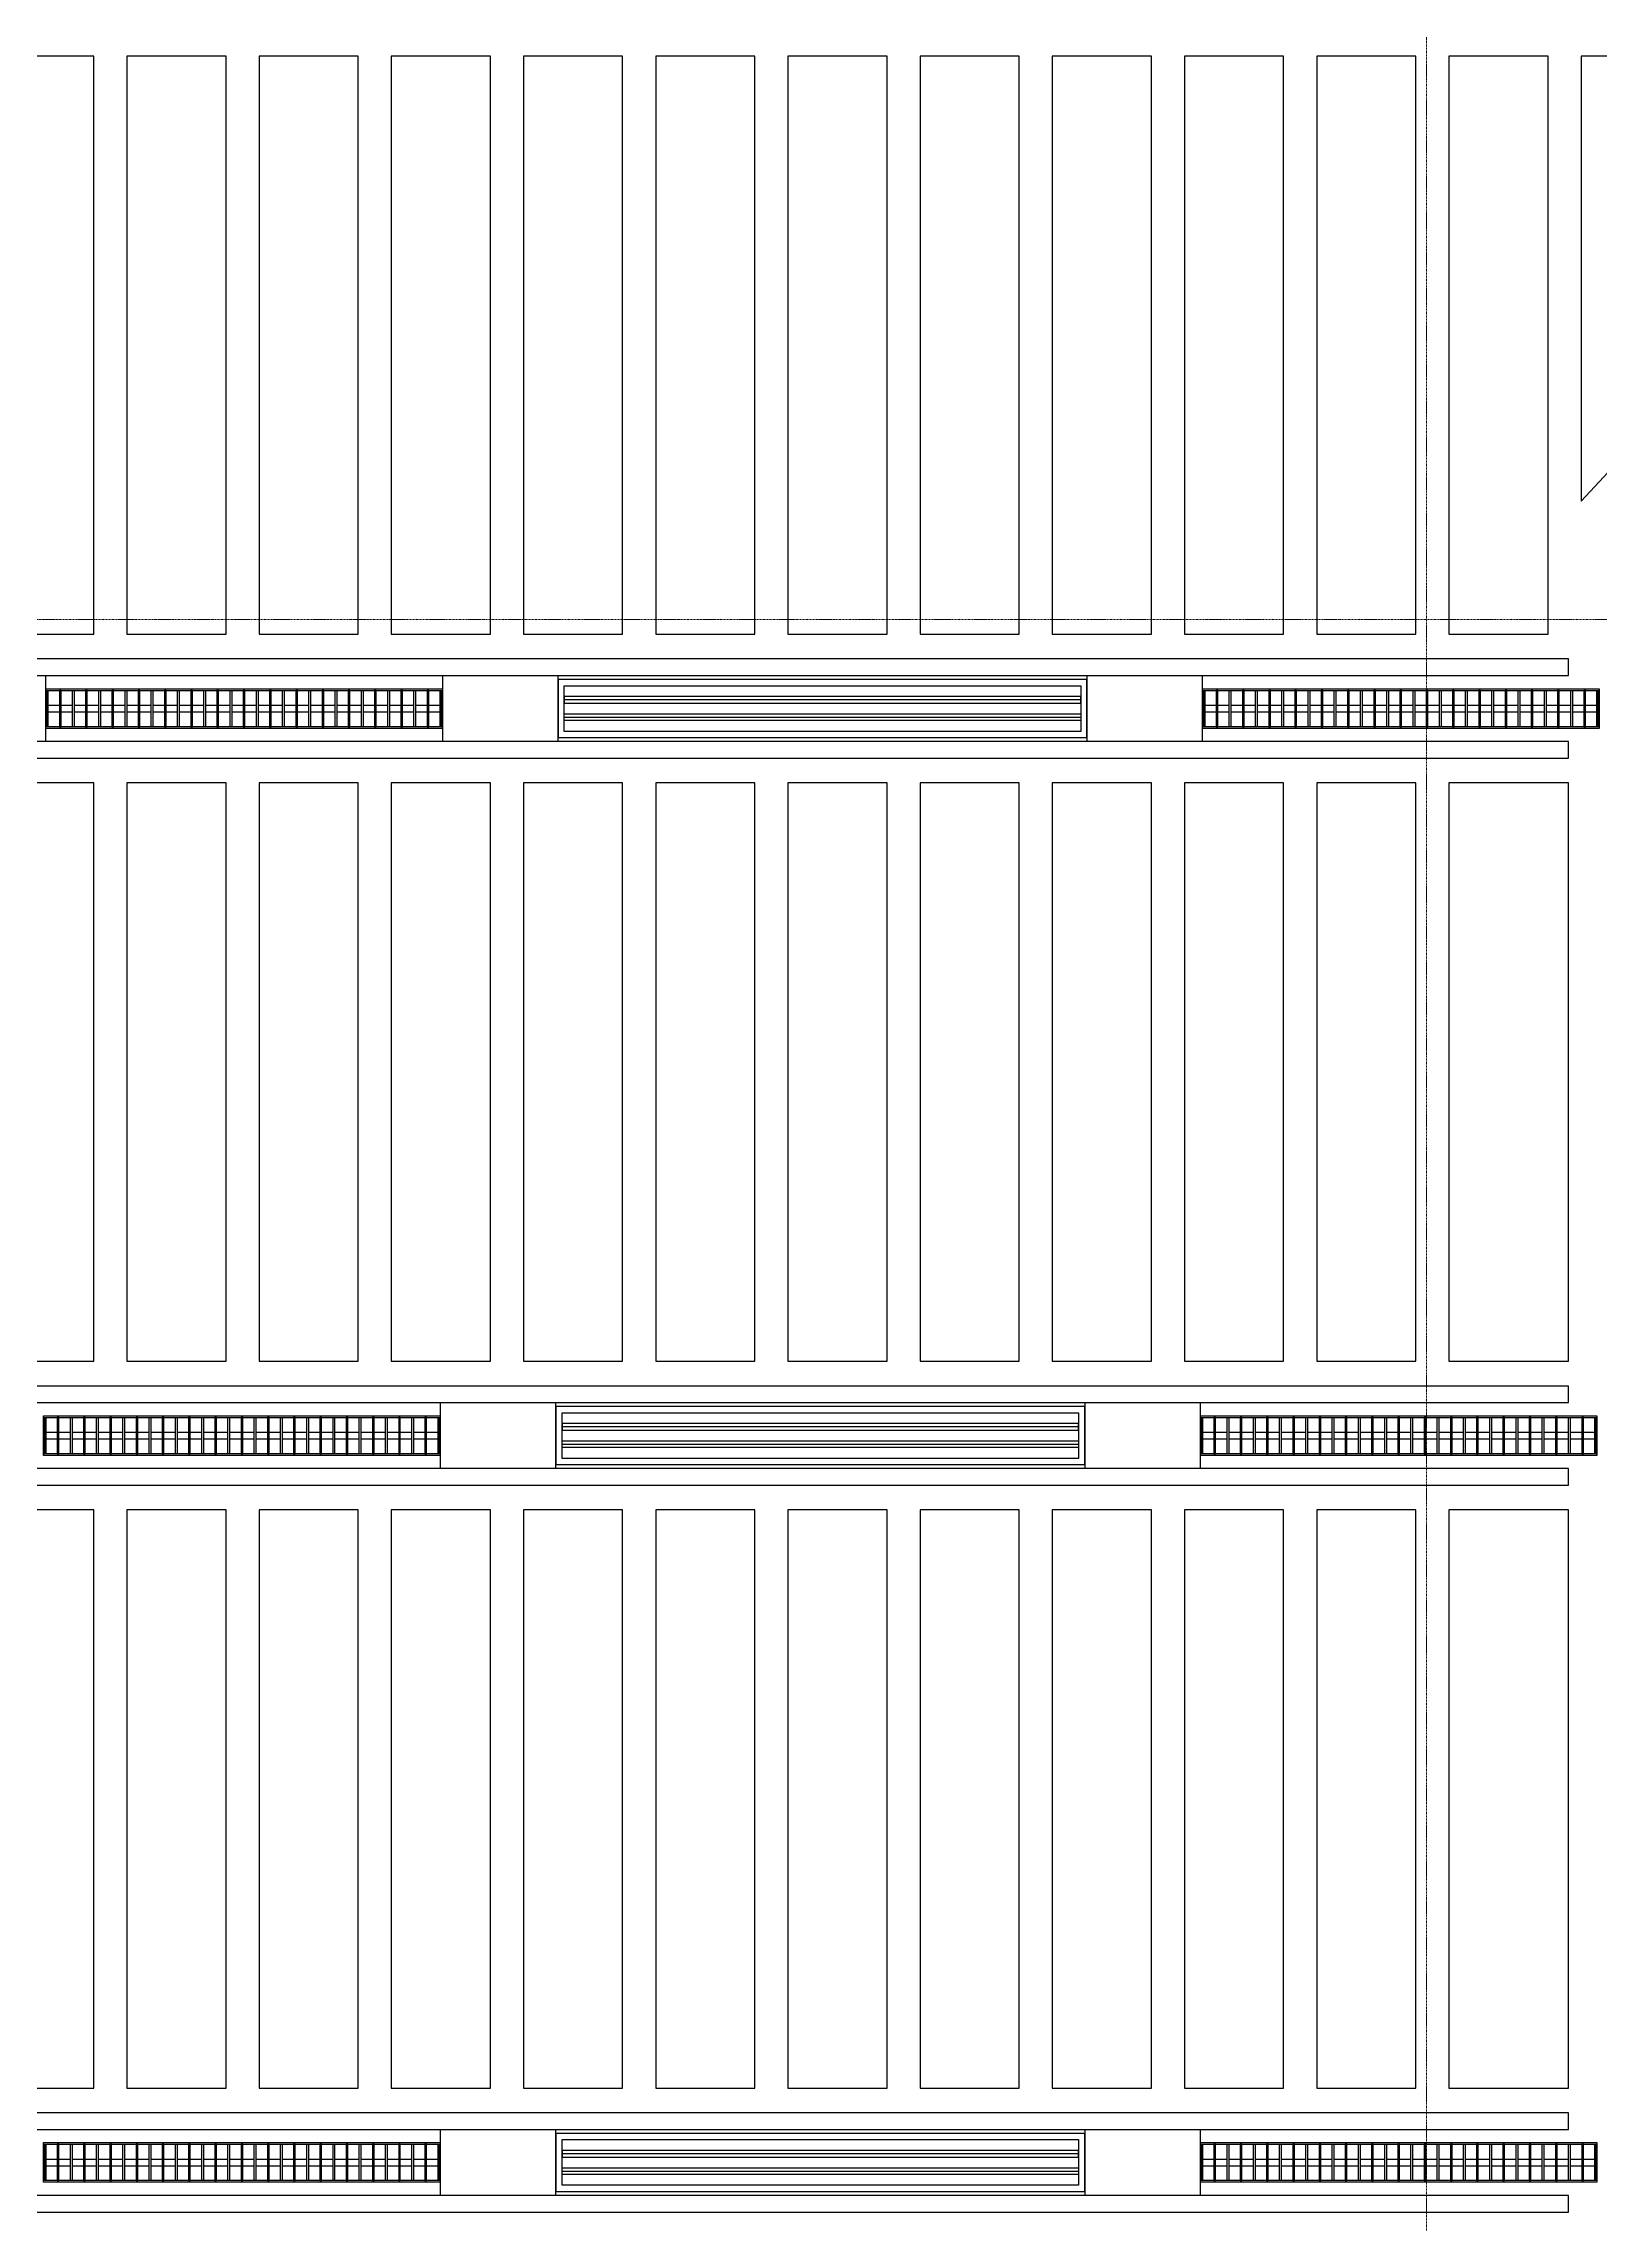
# Model space of a CAD drawing. Header units: millimetres. Extents: x -920231 to -841213, y -17301 to 22361.
# Drawn here: x -874266 to -869556, y -9178 to -2578 of the extents above; entities that cross this region are included whole.
import ezdxf
from ezdxf.enums import TextEntityAlignment as Align
from ezdxf.xclip import XClip

# ---------------------------------------------------------------- set-up
doc = ezdxf.new("R2010")
doc.units = ezdxf.units.MM
doc.header["$XCLIPFRAME"] = 0
doc.linetypes.add('DPA_Grid _ Level 100', pattern=[10, 5.5, -1.6, 1.3, -1.6])
for name, color, linetype in [('000 - WIPEOUT', 250, 'Continuous'), ('001 - ASCESSORIES', 251, 'Continuous'), ('A04_TUBE SERIES', 2, 'Continuous'), ('A11_ALU.SOLID SHEET', 2, 'Continuous')]:
    doc.layers.add(name, color=color, linetype=linetype)
doc.layers.add('008 - LIGHTING', color=1, linetype='Continuous', lineweight=9)
doc.layers.add('S-GRID', color=251, linetype='Continuous', lineweight=9)

# ---------------------------------------------------------------- blocks, each defined once
blk = doc.blocks.new('*U2141')
at = {"layer": 'S-GRID', "linetype": 'DPA_Grid _ Level 100'}
for p, q in [((0, -20855.1), (0, 16910.1)), ((24628.5, -7900), (-48793, -7900))]:
    blk.add_line(p, q, dxfattribs=at)
blk = doc.blocks.new('*U1357')
blk.add_wipeout([(-25, 0), (25, 0), (25, 12752), (-25, 12752)]).dxf.layer = '000 - WIPEOUT'
at = {"layer": 'A04_TUBE SERIES', "color": 0}
blk.add_lwpolyline([(-25, 0), (25, 0), (25, 12752), (-25, 12752)], close=True, dxfattribs=at)
at = {"layer": 'Defpoints', "color": 250, "flags": 1}
blk.add_attdef('EXTR.OVL-LENGTH_', (-33.1, -9), '', height=5, dxfattribs=at)
blk = doc.blocks.new('*U1351')
at = {"color": 1}
blk.add_wipeout([(600, -60), (-600, -60), (-600, 60), (600, 60)], dxfattribs=at).dxf.layer = '000 - WIPEOUT'
at = {"layer": '001 - ASCESSORIES', "color": 0}
blk.add_lwpolyline([(600, -60), (-600, -60), (-600, 60), (600, 60)], close=True, dxfattribs=at)
at = {"layer": '001 - ASCESSORIES'}
for points in [[(-593.5, -55), (-598.5, -55), (-598.5, 55), (-593.5, 55)], [(595, -55), (-595, -55), (-595, 55), (595, 55)], [(-558.8, -55), (-553.8, -55), (-553.8, 55), (-558.8, 55)], [(-514, -55), (-519, -55), (-519, 55), (-514, 55)], [(-479.3, -55), (-474.3, -55), (-474.3, 55), (-479.3, 55)], [(-434.6, -55), (-439.6, -55), (-439.6, 55), (-434.6, 55)], [(-399.8, -55), (-394.8, -55), (-394.8, 55), (-399.8, 55)], [(-355.1, -55), (-360.1, -55), (-360.1, 55), (-355.1, 55)], [(-320.4, -55), (-315.4, -55), (-315.4, 55), (-320.4, 55)], [(-275.6, -55), (-280.6, -55), (-280.6, 55), (-275.6, 55)], [(-240.9, -55), (-235.9, -55), (-235.9, 55), (-240.9, 55)], [(-196.2, -55), (-201.2, -55), (-201.2, 55), (-196.2, 55)], [(-161.4, -55), (-156.4, -55), (-156.4, 55), (-161.4, 55)], [(-116.7, -55), (-121.7, -55), (-121.7, 55), (-116.7, 55)], [(-82, -55), (-77, -55), (-77, 55), (-82, 55)], [(-37.2, -55), (-42.2, -55), (-42.2, 55), (-37.2, 55)], [(-2.5, -55), (2.5, -55), (2.5, 55), (-2.5, 55)], [(42.2, -55), (37.2, -55), (37.2, 55), (42.2, 55)], [(77, -55), (82, -55), (82, 55), (77, 55)], [(121.7, -55), (116.7, -55), (116.7, 55), (121.7, 55)], [(156.4, -55), (161.4, -55), (161.4, 55), (156.4, 55)], [(201.2, -55), (196.2, -55), (196.2, 55), (201.2, 55)], [(235.9, -55), (240.9, -55), (240.9, 55), (235.9, 55)], [(280.6, -55), (275.6, -55), (275.6, 55), (280.6, 55)], [(315.4, -55), (320.4, -55), (320.4, 55), (315.4, 55)], [(360.1, -55), (355.1, -55), (355.1, 55), (360.1, 55)], [(394.8, -55), (399.8, -55), (399.8, 55), (394.8, 55)], [(439.6, -55), (434.6, -55), (434.6, 55), (439.6, 55)], [(474.3, -55), (479.3, -55), (479.3, 55), (474.3, 55)], [(519, -55), (514, -55), (514, 55), (519, 55)], [(553.8, -55), (558.8, -55), (558.8, 55), (553.8, 55)], [(598.5, -55), (593.5, -55), (593.5, 55), (598.5, 55)]]:
    blk.add_lwpolyline(points, close=True, dxfattribs=at)
for points in [[(-593.5, 10), (-558.8, 10)], [(-553.8, 10), (-519, 10)], [(-514, 10), (-479.3, 10)], [(-474.3, 10), (-439.6, 10)], [(-434.6, 10), (-399.8, 10)], [(-394.8, 10), (-360.1, 10)], [(-355.1, 10), (-320.4, 10)], [(-315.4, 10), (-280.6, 10)], [(-275.6, 10), (-240.9, 10)], [(-235.9, 10), (-201.2, 10)], [(-196.2, 10), (-161.4, 10)], [(-156.4, 10), (-121.7, 10)], [(-116.7, 10), (-82, 10)], [(-77, 10), (-42.2, 10)], [(-37.2, 10), (-2.5, 10)], [(2.5, 10), (37.2, 10)], [(42.2, 10), (77, 10)], [(82, 10), (116.7, 10)], [(121.7, 10), (156.4, 10)], [(161.4, 10), (196.2, 10)], [(201.2, 10), (235.9, 10)], [(240.9, 10), (275.6, 10)], [(280.6, 10), (315.4, 10)], [(320.4, 10), (355.1, 10)], [(360.1, 10), (394.8, 10)], [(399.8, 10), (434.6, 10)], [(439.6, 10), (474.3, 10)], [(479.3, 10), (514, 10)], [(519, 10), (553.8, 10)], [(558.8, 10), (593.5, 10)], [(-593.5, -10), (-558.8, -10)], [(-553.8, -10), (-519, -10)], [(-514, -10), (-479.3, -10)], [(-474.3, -10), (-439.6, -10)], [(-434.6, -10), (-399.8, -10)], [(-394.8, -10), (-360.1, -10)], [(-355.1, -10), (-320.4, -10)], [(-315.4, -10), (-280.6, -10)], [(-275.6, -10), (-240.9, -10)], [(-235.9, -10), (-201.2, -10)], [(-196.2, -10), (-161.4, -10)], [(-156.4, -10), (-121.7, -10)], [(-116.7, -10), (-82, -10)], [(-77, -10), (-42.2, -10)], [(-37.2, -10), (-2.5, -10)], [(2.5, -10), (37.2, -10)], [(42.2, -10), (77, -10)], [(82, -10), (116.7, -10)], [(121.7, -10), (156.4, -10)], [(161.4, -10), (196.2, -10)], [(201.2, -10), (235.9, -10)], [(240.9, -10), (275.6, -10)], [(280.6, -10), (315.4, -10)], [(320.4, -10), (355.1, -10)], [(360.1, -10), (394.8, -10)], [(399.8, -10), (434.6, -10)], [(439.6, -10), (474.3, -10)], [(479.3, -10), (514, -10)], [(519, -10), (553.8, -10)], [(558.8, -10), (593.5, -10)]]:
    blk.add_lwpolyline(points, dxfattribs=at)
blk = doc.blocks.new('*U1348')
at = {"layer": '001 - ASCESSORIES', "color": 0, "linetype": 'ByBlock'}
blk.add_lwpolyline([(800, 87.5), (-800, 87.5), (-800, -87.5), (800, -87.5)], close=True, dxfattribs=at)
at = {"layer": '001 - ASCESSORIES', "linetype": 'ByBlock'}
for points in [[(-781.5, 69), (781.5, 69), (781.5, -69), (-781.5, -69)], [(781.5, 36.3), (-781.5, 36.3), (-781.5, 16.3), (781.5, 16.3)], [(-781.5, -16.3), (781.5, -16.3), (781.5, -36.3), (-781.5, -36.3)]]:
    blk.add_lwpolyline(points, close=True, dxfattribs=at)
for points in [[(781.5, 26.3), (-781.5, 26.3)], [(-781.5, -26.3), (781.5, -26.3)]]:
    blk.add_lwpolyline(points, dxfattribs=at)
blk = doc.blocks.new('*U1408')
blk.add_point((0, 0))
at = {"layer": 'Defpoints', "color": 250}
blk.add_text('AL.SHEET-HAT-TYPE-C', height=7, rotation=270, dxfattribs=at).set_placement((15, 0), align=Align.BOTTOM_CENTER)
blk.add_wipeout([(0, -100), (350, -100), (350, 100), (0, 100)]).dxf.layer = '000 - WIPEOUT'
at = {"layer": 'A11_ALU.SOLID SHEET', "color": 0}
blk.add_lwpolyline([(0, -100), (350, -100), (350, 100), (0, 100)], close=True, dxfattribs=at)
blk = doc.blocks.new('*U1361')
blk.add_wipeout([(-25, 0), (25, 0), (25, 8409.7), (-25, 8459.7)]).dxf.layer = '000 - WIPEOUT'
at = {"layer": 'A04_TUBE SERIES', "color": 0}
blk.add_lwpolyline([(-25, 0), (25, 0), (25, 8409.7), (-25, 8459.7)], close=True, dxfattribs=at)
at = {"layer": 'Defpoints', "color": 250, "flags": 1}
blk.add_attdef('EXTR.OVL-LENGTH_', (-33.1, -9), '', height=5, dxfattribs=at)
blk = doc.blocks.new('*U1360')
blk.add_wipeout([(-25, 0), (25, 0), (25, 8659.7), (-25, 8709.7)]).dxf.layer = '000 - WIPEOUT'
at = {"layer": 'A04_TUBE SERIES', "color": 0}
blk.add_lwpolyline([(-25, 0), (25, 0), (25, 8659.7), (-25, 8709.7)], close=True, dxfattribs=at)
at = {"layer": 'Defpoints', "color": 250, "flags": 1}
blk.add_attdef('EXTR.OVL-LENGTH_', (-33.1, -9), '', height=5, dxfattribs=at)
blk = doc.blocks.new('*U1483')
at = {"color": 3}
for points in [[(-875, 3150), (875, 3150), (875, 2850), (-875, 2850)], [(-875, 2750), (875, 2750), (875, 2450), (-875, 2450)], [(-875, 2350), (875, 2350), (875, 2050), (-875, 2050)], [(-875, 1950), (875, 1950), (875, 1650), (-875, 1650)], [(-875, 1550), (875, 1550), (875, 1250), (-875, 1250)], [(-875, 1150), (875, 1150), (875, 850), (-875, 850)], [(-875, 750), (875, 750), (875, 450), (-875, 450)], [(-875, 350), (875, 350), (875, 50), (-875, 50)], [(-875, -50), (875, -50), (875, -350), (-875, -350)], [(-875, -450), (875, -450), (875, -750), (-875, -750)], [(-875, -850), (875, -850), (875, -1150), (-875, -1150)], [(-875, -1250), (875, -1250), (875, -1550), (-875, -1550)], [(-875, -1650), (875, -1650), (875, -1950), (-875, -1950)], [(-875, -2050), (875, -2050), (875, -2350), (-875, -2350)], [(-875, -2450), (875, -2450), (875, -2750), (-875, -2750)], [(-875, -2850), (875, -2850), (875, -3150), (-875, -3150)]]:
    blk.add_wipeout(points, dxfattribs=at).dxf.layer = '000 - WIPEOUT'
at = {"layer": 'A11_ALU.SOLID SHEET', "color": 0, "linetype": 'ByBlock'}
for points in [[(-875, 2850), (875, 2850), (875, 3150), (-875, 3150)], [(-875, 2450), (875, 2450), (875, 2750), (-875, 2750)], [(-875, 2050), (875, 2050), (875, 2350), (-875, 2350)], [(-875, 1650), (875, 1650), (875, 1950), (-875, 1950)], [(-875, 1250), (875, 1250), (875, 1550), (-875, 1550)], [(-875, 850), (875, 850), (875, 1150), (-875, 1150)], [(-875, 450), (875, 450), (875, 750), (-875, 750)], [(-875, 50), (875, 50), (875, 350), (-875, 350)], [(-875, -350), (875, -350), (875, -50), (-875, -50)], [(-875, -750), (875, -750), (875, -450), (-875, -450)], [(-875, -1150), (875, -1150), (875, -850), (-875, -850)], [(-875, -1550), (875, -1550), (875, -1250), (-875, -1250)], [(-875, -1950), (875, -1950), (875, -1650), (-875, -1650)], [(-875, -2350), (875, -2350), (875, -2050), (-875, -2050)], [(-875, -2750), (875, -2750), (875, -2450), (-875, -2450)], [(-875, -3150), (875, -3150), (875, -2850), (-875, -2850)]]:
    blk.add_lwpolyline(points, close=True, dxfattribs=at)
blk = doc.blocks.new('*U1484')
at = {"color": 3}
for points in [[(-875, 4150), (875, 4150), (875, 3850), (-875, 3850)], [(-875, 3750), (875, 3750), (875, 3450), (-875, 3450)], [(-875, 3350), (875, 3350), (875, 3050), (-875, 3050)], [(-875, 2950), (875, 2950), (875, 2650), (-875, 2650)], [(-875, 2550), (875, 2550), (875, 2250), (-875, 2250)], [(-875, 2150), (875, 2150), (875, 1850), (-875, 1850)], [(-875, 1750), (875, 1750), (875, 1450), (-875, 1450)], [(-875, 1350), (875, 1350), (875, 1050), (-875, 1050)], [(-875, 950), (875, 950), (875, 650), (-875, 650)], [(-875, 550), (875, 550), (875, 250), (-875, 250)], [(-875, 150), (875, 150), (875, -150), (-875, -150)], [(-875, -250), (875, -250), (875, -550), (-875, -550)], [(-875, -650), (875, -650), (875, -950), (-875, -950)], [(-875, -1050), (875, -1050), (875, -1350), (-875, -1350)], [(-875, -1450), (875, -1450), (875, -1750), (-875, -1750)], [(-875, -1850), (875, -1850), (875, -2150), (-875, -2150)], [(-875, -2250), (875, -2250), (875, -2550), (-875, -2550)], [(-875, -2650), (875, -2650), (875, -2950), (-875, -2950)], [(-875, -3050), (875, -3050), (875, -3350), (-875, -3350)], [(-875, -3450), (875, -3450), (875, -3750), (-875, -3750)], [(-875, -3850), (875, -3850), (875, -4150), (-875, -4150)]]:
    blk.add_wipeout(points, dxfattribs=at).dxf.layer = '000 - WIPEOUT'
at = {"layer": 'A11_ALU.SOLID SHEET', "color": 0, "linetype": 'ByBlock'}
for points in [[(-875, 3850), (875, 3850), (875, 4150), (-875, 4150)], [(-875, 3450), (875, 3450), (875, 3750), (-875, 3750)], [(-875, 3050), (875, 3050), (875, 3350), (-875, 3350)], [(-875, 2650), (875, 2650), (875, 2950), (-875, 2950)], [(-875, 2250), (875, 2250), (875, 2550), (-875, 2550)], [(-875, 1850), (875, 1850), (875, 2150), (-875, 2150)], [(-875, 1450), (875, 1450), (875, 1750), (-875, 1750)], [(-875, 1050), (875, 1050), (875, 1350), (-875, 1350)], [(-875, 650), (875, 650), (875, 950), (-875, 950)], [(-875, 250), (875, 250), (875, 550), (-875, 550)], [(-875, -150), (875, -150), (875, 150), (-875, 150)], [(-875, -550), (875, -550), (875, -250), (-875, -250)], [(-875, -950), (875, -950), (875, -650), (-875, -650)], [(-875, -1350), (875, -1350), (875, -1050), (-875, -1050)], [(-875, -1750), (875, -1750), (875, -1450), (-875, -1450)], [(-875, -2150), (875, -2150), (875, -1850), (-875, -1850)], [(-875, -2550), (875, -2550), (875, -2250), (-875, -2250)], [(-875, -2950), (875, -2950), (875, -2650), (-875, -2650)], [(-875, -3350), (875, -3350), (875, -3050), (-875, -3050)], [(-875, -3750), (875, -3750), (875, -3450), (-875, -3450)], [(-875, -4150), (875, -4150), (875, -3850), (-875, -3850)]]:
    blk.add_lwpolyline(points, close=True, dxfattribs=at)
blk = doc.blocks.new('*U1485')
at = {"color": 3}
for points in [[(-875, 5150), (875, 5150), (875, 4850), (-875, 4850)], [(-875, 4750), (875, 4750), (875, 4450), (-875, 4450)], [(-875, 4350), (875, 4350), (875, 4050), (-875, 4050)], [(-875, 3950), (875, 3950), (875, 3650), (-875, 3650)], [(-875, 3550), (875, 3550), (875, 3250), (-875, 3250)], [(-875, 3150), (875, 3150), (875, 2850), (-875, 2850)], [(-875, 2750), (875, 2750), (875, 2450), (-875, 2450)], [(-875, 2350), (875, 2350), (875, 2050), (-875, 2050)], [(-875, 1950), (875, 1950), (875, 1650), (-875, 1650)], [(-875, 1550), (875, 1550), (875, 1250), (-875, 1250)], [(-875, 1150), (875, 1150), (875, 850), (-875, 850)], [(-875, 750), (875, 750), (875, 450), (-875, 450)], [(-875, 350), (875, 350), (875, 50), (-875, 50)], [(-875, -50), (875, -50), (875, -350), (-875, -350)], [(-875, -450), (875, -450), (875, -750), (-875, -750)], [(-875, -850), (875, -850), (875, -1150), (-875, -1150)], [(-875, -1250), (875, -1250), (875, -1550), (-875, -1550)], [(-875, -1650), (875, -1650), (875, -1950), (-875, -1950)], [(-875, -2050), (875, -2050), (875, -2350), (-875, -2350)], [(-875, -2450), (875, -2450), (875, -2750), (-875, -2750)], [(-875, -2850), (875, -2850), (875, -3150), (-875, -3150)], [(-875, -3250), (875, -3250), (875, -3550), (-875, -3550)], [(-875, -3650), (875, -3650), (875, -3950), (-875, -3950)], [(-875, -4050), (875, -4050), (875, -4350), (-875, -4350)], [(-875, -4450), (875, -4450), (875, -4750), (-875, -4750)], [(-875, -4850), (875, -4850), (875, -5150), (-875, -5150)]]:
    blk.add_wipeout(points, dxfattribs=at).dxf.layer = '000 - WIPEOUT'
at = {"layer": 'A11_ALU.SOLID SHEET', "color": 0, "linetype": 'ByBlock'}
for points in [[(-875, 4850), (875, 4850), (875, 5150), (-875, 5150)], [(-875, 4450), (875, 4450), (875, 4750), (-875, 4750)], [(-875, 4050), (875, 4050), (875, 4350), (-875, 4350)], [(-875, 3650), (875, 3650), (875, 3950), (-875, 3950)], [(-875, 3250), (875, 3250), (875, 3550), (-875, 3550)], [(-875, 2850), (875, 2850), (875, 3150), (-875, 3150)], [(-875, 2450), (875, 2450), (875, 2750), (-875, 2750)], [(-875, 2050), (875, 2050), (875, 2350), (-875, 2350)], [(-875, 1650), (875, 1650), (875, 1950), (-875, 1950)], [(-875, 1250), (875, 1250), (875, 1550), (-875, 1550)], [(-875, 850), (875, 850), (875, 1150), (-875, 1150)], [(-875, 450), (875, 450), (875, 750), (-875, 750)], [(-875, 50), (875, 50), (875, 350), (-875, 350)], [(-875, -350), (875, -350), (875, -50), (-875, -50)], [(-875, -750), (875, -750), (875, -450), (-875, -450)], [(-875, -1150), (875, -1150), (875, -850), (-875, -850)], [(-875, -1550), (875, -1550), (875, -1250), (-875, -1250)], [(-875, -1950), (875, -1950), (875, -1650), (-875, -1650)], [(-875, -2350), (875, -2350), (875, -2050), (-875, -2050)], [(-875, -2750), (875, -2750), (875, -2450), (-875, -2450)], [(-875, -3150), (875, -3150), (875, -2850), (-875, -2850)], [(-875, -3550), (875, -3550), (875, -3250), (-875, -3250)], [(-875, -3950), (875, -3950), (875, -3650), (-875, -3650)], [(-875, -4350), (875, -4350), (875, -4050), (-875, -4050)], [(-875, -4750), (875, -4750), (875, -4450), (-875, -4450)], [(-875, -5150), (875, -5150), (875, -4850), (-875, -4850)]]:
    blk.add_lwpolyline(points, close=True, dxfattribs=at)
blk = doc.blocks.new('*U1358')
blk.add_wipeout([(-25, 0), (25, 0), (25, 10860.2), (-25, 10910.2)]).dxf.layer = '000 - WIPEOUT'
at = {"layer": 'A04_TUBE SERIES', "color": 0}
blk.add_lwpolyline([(-25, 0), (25, 0), (25, 10860.2), (-25, 10910.2)], close=True, dxfattribs=at)
at = {"layer": 'Defpoints', "color": 250, "flags": 1}
blk.add_attdef('EXTR.OVL-LENGTH_', (-33.1, -9), '', height=5, dxfattribs=at)
blk = doc.blocks.new('*U1359')
blk.add_wipeout([(-25, 0), (25, 0), (25, 10610.2), (-25, 10660.2)]).dxf.layer = '000 - WIPEOUT'
at = {"layer": 'A04_TUBE SERIES', "color": 0}
blk.add_lwpolyline([(-25, 0), (25, 0), (25, 10610.2), (-25, 10660.2)], close=True, dxfattribs=at)
at = {"layer": 'Defpoints', "color": 250, "flags": 1}
blk.add_attdef('EXTR.OVL-LENGTH_', (-33.1, -9), '', height=5, dxfattribs=at)
blk = doc.blocks.new('*U1388')
at = {"layer": 'Defpoints'}
blk.add_point((0, 0), dxfattribs=at)
blk.add_wipeout([(875, 250), (875, 612), (-875, 612), (-875, 250)]).dxf.layer = '000 - WIPEOUT'
at = {"layer": 'A11_ALU.SOLID SHEET', "color": 0}
blk.add_lwpolyline([(875, 250), (875, 612), (-875, 612), (-875, 250)], close=True, dxfattribs=at)
at = {"layer": 'Defpoints'}
blk.add_point((0, 400), dxfattribs=at)
blk = doc.blocks.new('*U1512')
at = {"layer": 'A11_ALU.SOLID SHEET', "linetype": 'ByBlock'}
blk.add_lwpolyline([(-124632, -6194.5), (-124932, -6194.5), (-124932, -7541.7), (-124632, -7220)], close=True, dxfattribs=at)
at = {"layer": 'A11_ALU.SOLID SHEET', "linetype": 'ByBlock', "rotation": 90}
for name, p in [('*U1483', (-128182, -7069.5)), ('*U1484', (-129582, -9269.5)), ('*U1485', (-130582, -11470))]:
    blk.add_blockref(name, p, dxfattribs=at)
at = {"layer": 'A11_ALU.SOLID SHEET', "color": 1}
for p in [(-129927.5, -8169.5), (-128377.5, -8169.5), (-126427.5, -8169.5), (-128384, -10370), (-126434, -10370), (-128384, -12570), (-126434, -12570)]:
    blk.add_blockref('*U1408', p, dxfattribs=at)
at = {"layer": '008 - LIGHTING'}
for name, p in [('*U1351', (-128977.5, -8169.5)), ('*U1348', (-127227.5, -8169.5)), ('*U1351', (-125477.5, -8169.5)), ('*U1348', (-127234, -10370)), ('*U1351', (-128984, -10370)), ('*U1351', (-125484, -10370)), ('*U1351', (-128984, -12570)), ('*U1348', (-127234, -12570)), ('*U1351', (-125484, -12570))]:
    blk.add_blockref(name, p, dxfattribs=at)
at = {"layer": 'A11_ALU.SOLID SHEET', "color": 0, "linetype": 'ByBlock', "rotation": 270}
for p in [(-125582, -9269.5), (-125582, -11470)]:
    blk.add_blockref('*U1388', p, dxfattribs=at)
at = {"layer": 'A04_TUBE SERIES', "linetype": 'ByBlock'}
for name, p, rotation in [('*U1361', (-124970, -8044.5), 89.99999999999999), ('*U1360', (-124970, -8294.5), 89.99999999999999), ('*U1359', (-124970, -10245), 89.99999999999999), ('*U1358', (-124970, -10495), 89.99999999999999), ('*U1357', (-137722, -12445), 270), ('*U1357', (-137722, -12695), 270)]:
    blk.add_blockref(name, p, dxfattribs=dict(at, rotation=rotation))

msp = doc.modelspace()

# ---------------------------------------------------------------- block references
ref = msp.add_blockref('*U1512', (-744682.4, 3579))
XClip(ref).set_block_clipping_path([(-170955.001718735, -20880.0077451951), (-101425.4223389953, 14393.0014498747)])

# ---------------------------------------------------------------- next in the draw order: block references
msp.add_blockref('*U2141', (-870082.4, 3579))

doc.saveas('drawing.dxf')
